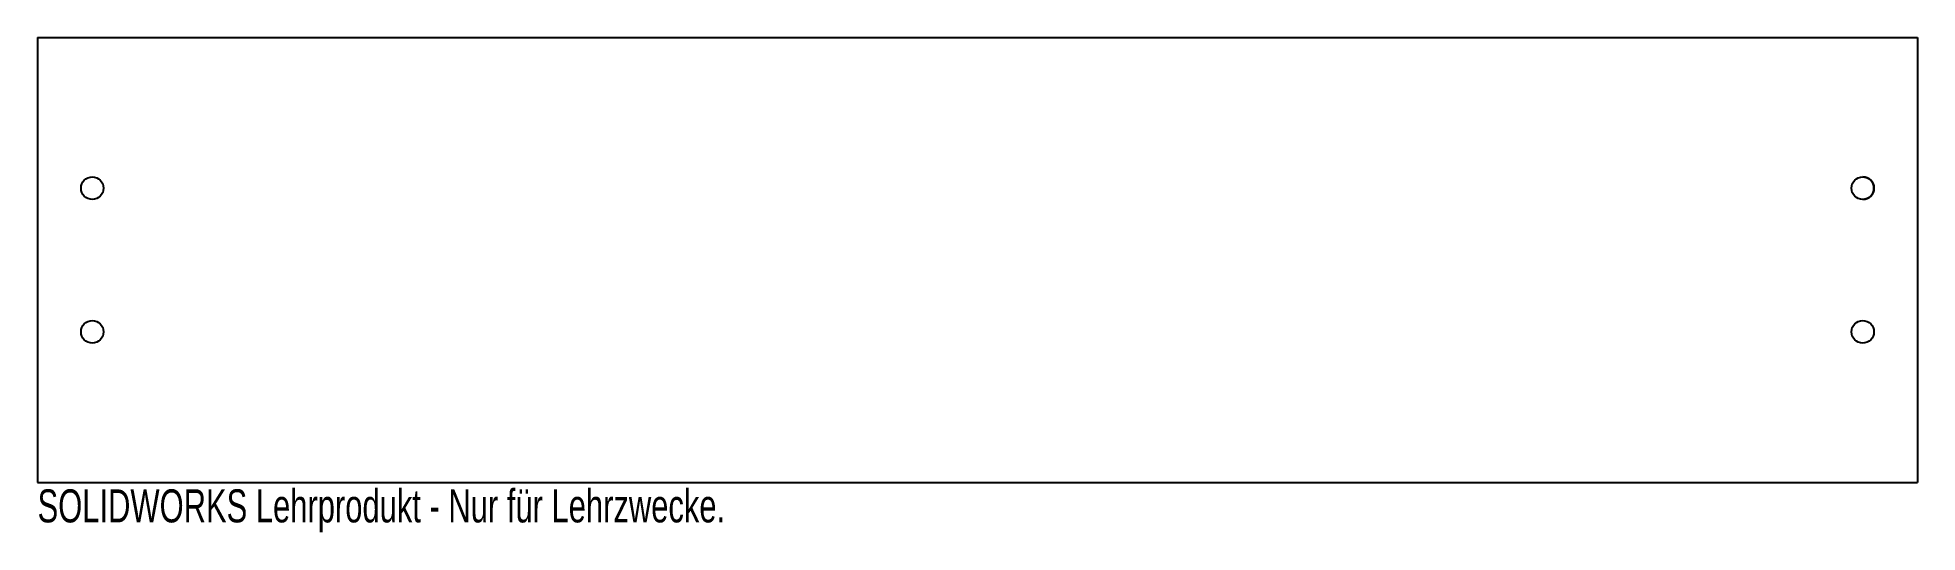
# Model space of a CAD drawing. Header units: millimetres. Extents: x -138 to 138, y -7 to 65.
import ezdxf

# ---------------------------------------------------------------- set-up
doc = ezdxf.new("R2010")
doc.units = ezdxf.units.MM
doc.styles.add('SLDTEXTSTYLE0', font='TXT', dxfattribs={"width": 0.7})

msp = doc.modelspace()

# ---------------------------------------------------------------- linework, layer by layer
at = {"color": 7, "linetype": 'Continuous', "lineweight": 25}
for p, q in [((-137.5, 65), (137.5, 65)), ((-137.5, 65), (-137.5, 0)), ((137.5, 65), (137.5, 0)), ((-137.5, 0), (137.5, 0))]:
    msp.add_line(p, q, dxfattribs=at)
for centre in [(-129.5, 43), (129.5, 43), (-129.5, 22), (129.5, 22)]:
    msp.add_circle(centre, 1.65, dxfattribs=at)
msp.add_arc((129.5, 43), 1.65, 270.0867, 89.9133, dxfattribs=at)

# ---------------------------------------------------------------- texts
at = {"color": 7, "linetype": 'Continuous', "insert": (-137.5, -1.02), "char_height": 4.8336, "attachment_point": 1, "style": 'SLDTEXTSTYLE0'}
msp.add_mtext('SOLIDWORKS Lehrprodukt - Nur für Lehrzwecke.', dxfattribs=at)

doc.saveas('drawing.dxf')
